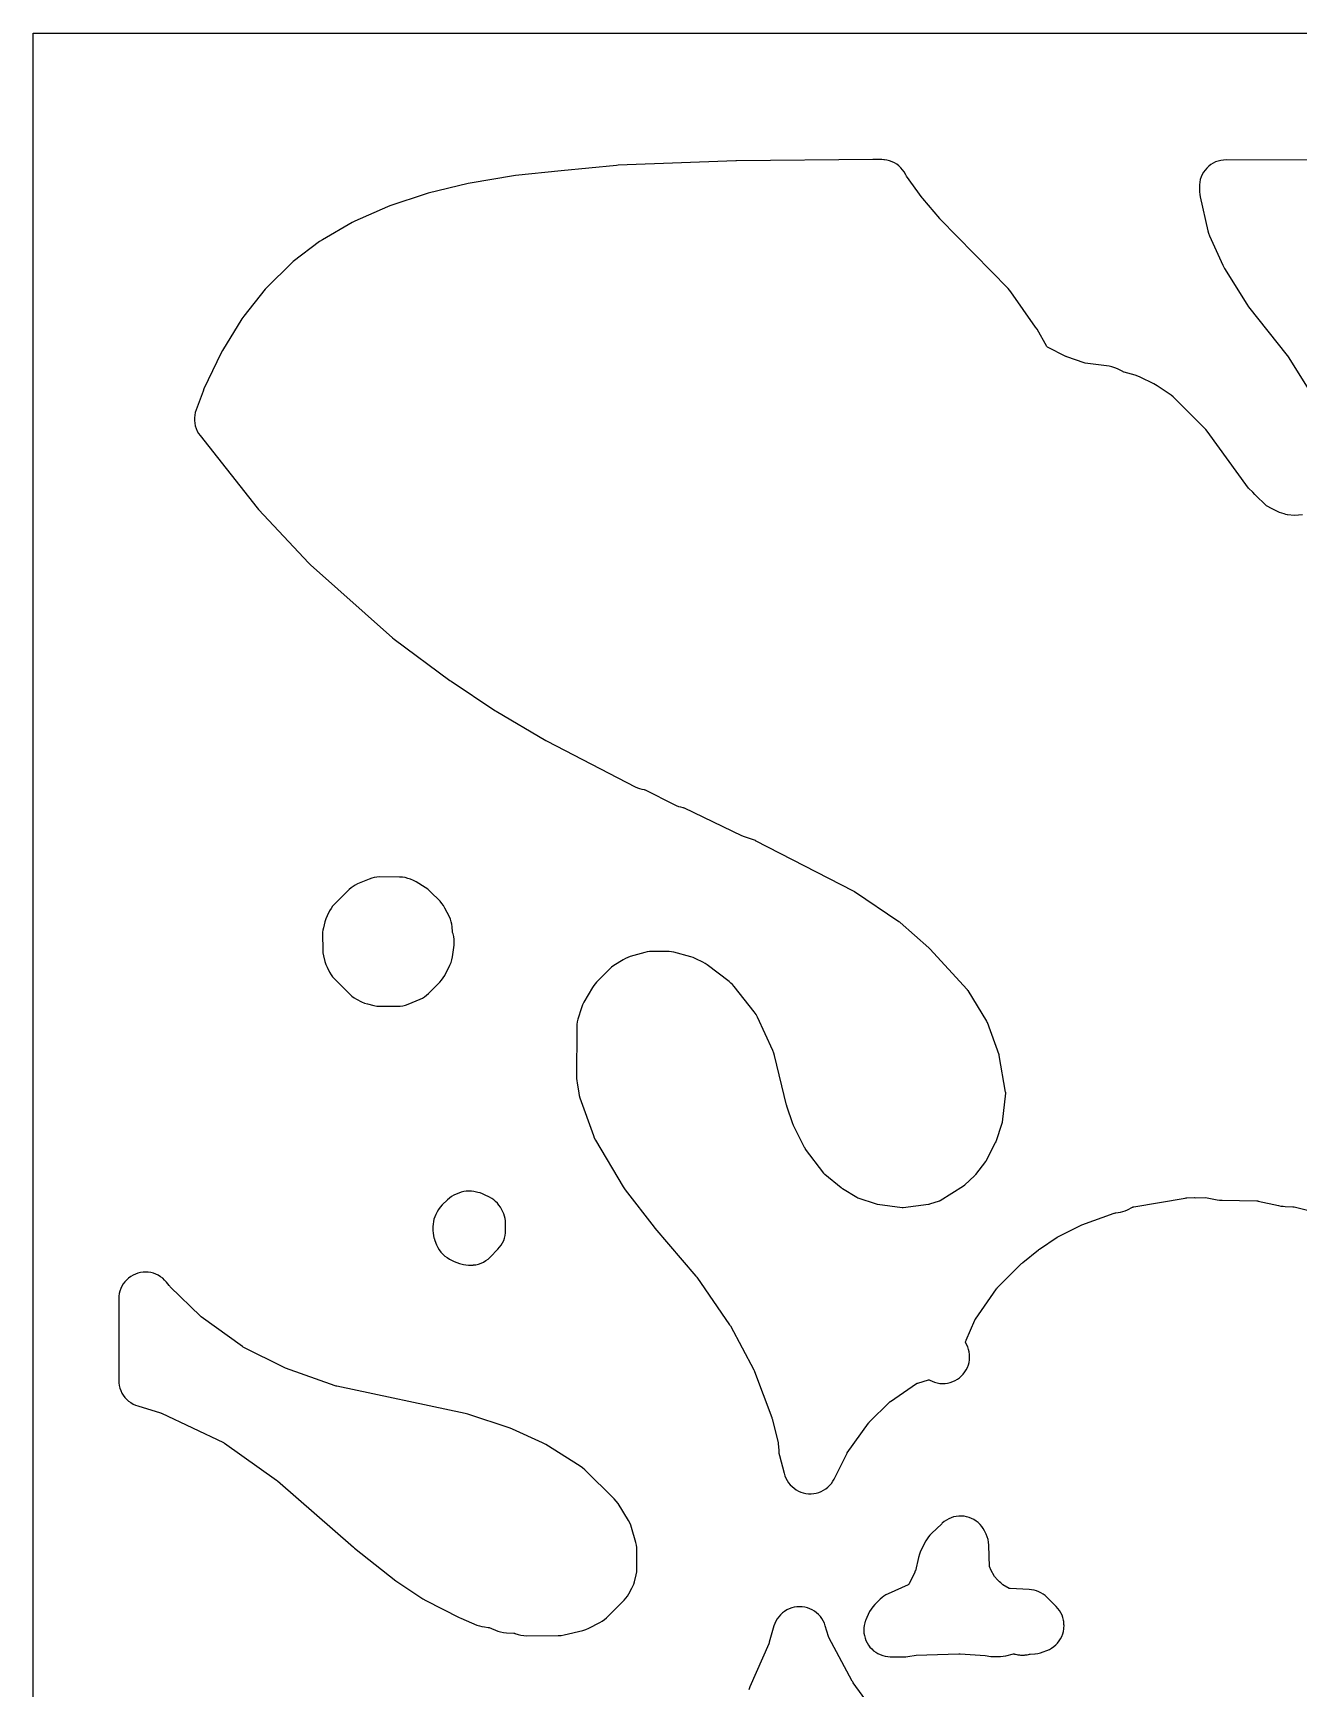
# Model space of a CAD drawing. Header units: millimetres. Extents: x 0 to 300, y 0 to 300.
# Drawn here: x 0 to 118.3, y 145.3 to 300 of the extents above; entities that cross this region are included whole.
import ezdxf

# ---------------------------------------------------------------- set-up
doc = ezdxf.new("R2010")
doc.units = ezdxf.units.MM
doc.layers.add('CUT', color=7, linetype='CONTINUOUS')

msp = doc.modelspace()

# ---------------------------------------------------------------- linework, layer by layer
at = {"layer": 'CUT'}
for points in [[(299.902, 0), (0.0614, 0), (0.0029, 0.0029), (0, 0.0614), (0, 299.9386), (0.0029, 299.9971), (0.0614, 300), (299.902, 300), (299.9605, 299.9971), (299.9634, 299.9386), (299.9634, 0.0614), (299.9605, 0.0029)], [(27.2579, 213.2516), (27.3445, 212.9697), (27.4637, 212.6999), (27.7048, 212.2311), (27.8348, 212.0077), (27.9871, 211.7988), (28.1602, 211.6068), (29.5939, 210.1732), (29.7856, 210.0003), (29.9941, 209.8481), (30.2172, 209.7183), (30.6786, 209.4807), (30.949, 209.3611), (31.2316, 209.2743), (31.8322, 209.1281), (32.1227, 209.0753), (32.4175, 209.0571), (34.0573, 209.0531), (34.3077, 209.065), (34.5556, 209.102), (34.7986, 209.1636), (35.0342, 209.2492), (36.1515, 209.72), (36.3693, 209.8244), (36.5759, 209.9493), (36.7696, 210.0936), (36.9484, 210.2559), (37.9939, 211.3012), (38.1697, 211.4964), (38.324, 211.7089), (38.4551, 211.9365), (38.9363, 212.8834), (39.0483, 213.1381), (39.1314, 213.4036), (39.1844, 213.6768), (39.3316, 214.7515), (39.3538, 215.0234), (39.3463, 215.2961), (39.3091, 215.5664), (39.2426, 215.8309), (39.2017, 215.9631), (39.1932, 216.0071), (39.191, 216.0279), (39.1554, 216.4795), (39.1243, 216.7216), (39.0698, 216.9594), (38.9924, 217.1909), (38.8928, 217.4136), (38.4738, 218.2398), (38.3445, 218.4649), (38.1925, 218.6755), (38.0195, 218.8692), (37.1074, 219.7891), (36.8885, 219.9854), (36.648, 220.1546), (35.7925, 220.6842), (35.531, 220.8253), (35.2547, 220.9344), (35.0179, 221.012), (34.7663, 221.0801), (34.509, 221.1216), (34.2487, 221.1361), (32.3778, 221.1428), (32.1266, 221.131), (31.8778, 221.0941), (31.6341, 221.0324), (31.3977, 220.9465), (30.3207, 220.4925), (30.1031, 220.388), (29.8965, 220.2631), (29.7029, 220.1188), (29.5241, 219.9566), (28.1598, 218.5923), (27.987, 218.4006), (27.8348, 218.192), (27.7049, 217.9689), (27.4657, 217.5043), (27.3474, 217.2372), (27.261, 216.9582), (27.1186, 216.3805), (27.0772, 216.1762), (27.053, 215.9691), (27.046, 215.7607), (27.0582, 214.3507), (27.0772, 214.0635), (27.1291, 213.7804)], [(37.9444, 186.2874), (38.099, 186.0789), (38.2744, 185.8875), (38.4686, 185.7153), (38.6797, 185.5643), (38.9053, 185.4359), (39.3388, 185.2181), (39.5887, 185.1092), (39.849, 185.0282), (40.2182, 184.935), (40.448, 184.8883), (40.6811, 184.8634), (40.9155, 184.8604), (41.0976, 184.8752), (41.1226, 184.876), (41.1456, 184.8791), (41.1492, 184.8794), (41.1535, 184.8801), (41.3647, 184.9082), (41.6024, 184.9637), (41.6099, 184.9658), (41.8515, 185.0485), (42.0834, 185.1553), (42.3032, 185.2852), (42.5085, 185.4369), (42.6974, 185.6087), (43.428, 186.345), (43.5933, 186.5289), (43.7396, 186.7283), (43.8655, 186.9412), (43.9697, 187.1654), (44.0513, 187.3989), (44.1094, 187.6393), (44.1435, 187.8842), (44.1532, 188.1314), (44.1467, 188.7681), (44.1343, 188.9922), (44.1019, 189.2142), (44.0497, 189.4325), (43.9782, 189.6452), (43.8878, 189.8507), (43.8607, 189.9056), (43.769, 190.091), (43.6571, 190.2932), (43.5271, 190.4841), (43.38, 190.6622), (43.2171, 190.826), (43.0397, 190.9741), (42.8495, 191.1051), (42.6479, 191.2181), (42.188, 191.4485), (41.9831, 191.5399), (41.7707, 191.6126), (41.5528, 191.666), (41.1912, 191.7374), (40.9535, 191.7726), (40.7134, 191.7848), (40.4733, 191.7739), (40.2354, 191.74), (40.0018, 191.6834), (39.7747, 191.6047), (39.5338, 191.5079), (39.3075, 191.4036), (39.0927, 191.2773), (38.8916, 191.1303), (38.7061, 190.964), (38.224, 190.4863), (38.0435, 190.2871), (37.8854, 190.0697), (37.7516, 189.8366), (37.6307, 189.5971), (37.6262, 189.5882), (37.531, 189.3752), (37.456, 189.1543), (37.4019, 188.9273), (37.3692, 188.6962), (37.3582, 188.4631), (37.3581, 188.103), (37.369, 187.868), (37.402, 187.635), (37.4568, 187.4062), (37.4632, 187.3874), (37.4666, 187.3736), (37.5421, 187.1544), (37.7041, 186.7468), (37.8123, 186.5108)], [(11.0084, 184.1659), (10.7651, 184.2037), (10.5193, 184.2173), (10.2733, 184.2066), (10.0296, 184.1719), (9.7904, 184.1133), (9.5582, 184.0314), (9.3352, 183.9272), (9.1235, 183.8015), (8.9252, 183.6556), (8.7422, 183.4908), (8.5763, 183.3089), (8.4291, 183.1116), (8.302, 182.9007), (8.1963, 182.6783), (8.1129, 182.4467), (8.0528, 182.2079), (8.0164, 181.9644), (8.0042, 181.7185), (8.0005, 174.0995), (8.0125, 173.8532), (8.0488, 173.6092), (8.1089, 173.37), (8.1923, 173.1379), (8.2982, 172.9152), (8.4255, 172.7039), (8.573, 172.5063), (8.7392, 172.3241), (8.9226, 172.1592), (9.1214, 172.0131), (9.3336, 171.8874), (9.5571, 171.7832), (9.7898, 171.7015), (11.9045, 171.0744), (11.9093, 171.0729), (11.9798, 171.0462), (11.9955, 171.0392), (17.7852, 168.2833), (17.7901, 168.2809), (17.8625, 168.2388), (17.8783, 168.2282), (22.7308, 164.7824), (22.7784, 164.7468), (22.8242, 164.7089), (29.9479, 158.5004), (30.0359, 158.4271), (33.8973, 155.3612), (34.066, 155.2383), (36.4207, 153.67), (36.6826, 153.5177), (39.8059, 151.9456), (39.9557, 151.8763), (41.4747, 151.2336), (41.7031, 151.1498), (41.9385, 151.0886), (42.1788, 151.0505), (42.5108, 151.0145), (42.5273, 151.0123), (42.5625, 151.0053), (42.597, 150.9952), (42.6122, 150.9896), (43.4207, 150.6733), (43.6809, 150.5876), (43.9489, 150.5309), (44.2215, 150.5039), (44.909, 150.4736), (44.9257, 150.4725), (44.9613, 150.4677), (44.9965, 150.4598), (45.0121, 150.4552), (45.3314, 150.3532), (45.5834, 150.2869), (45.8409, 150.2472), (46.1011, 150.2346), (49.0511, 150.2449), (49.3425, 150.263), (49.6298, 150.3149), (51.3719, 150.736), (51.65, 150.8207), (51.9165, 150.937), (52.9414, 151.4576), (53.1653, 151.5862), (53.3747, 151.7373), (53.5674, 151.9092), (55.2304, 153.5541), (55.3961, 153.7349), (55.5432, 153.9311), (55.6705, 154.1408), (55.9567, 154.6692), (56.0503, 154.8612), (56.1272, 155.0605), (56.1868, 155.2656), (56.347, 155.9201), (56.4007, 156.2154), (56.4186, 156.515), (56.4182, 158.2552), (56.4078, 158.4827), (56.3767, 158.7084), (56.3252, 158.9302), (55.9275, 160.347), (55.8534, 160.5703), (55.7585, 160.7857), (55.6439, 160.9912), (54.6568, 162.5793), (54.4875, 162.8189), (54.2914, 163.0372), (51.5475, 165.7506), (51.3406, 165.9337), (51.1148, 166.0929), (47.8988, 168.1033), (47.6009, 168.2626), (44.8038, 169.5232), (44.5669, 169.6158), (40.6263, 170.9288), (40.3563, 171.0023), (28.3778, 173.5509), (28.3022, 173.5696), (28.2279, 173.5932), (23.5849, 175.2361), (23.5155, 175.2631), (23.4478, 175.2944), (19.6403, 177.2038), (19.6357, 177.2062), (19.5692, 177.2462), (19.5546, 177.2562), (15.707, 180.0345), (15.7033, 180.0373), (15.6485, 180.083), (15.6366, 180.0941), (12.8184, 182.8432), (12.7687, 182.8947), (12.7222, 182.9491), (12.4512, 183.2855), (12.2875, 183.4694), (12.1065, 183.6363), (11.9099, 183.7846), (11.6998, 183.9129), (11.478, 184.0198), (11.2468, 184.1045)], [(77.672, 150.2407), (77.7346, 150.0085), (77.8192, 149.7833), (77.9251, 149.5674), (78.0513, 149.3626), (78.1965, 149.1709), (78.3595, 148.9941), (78.5387, 148.8337), (78.7326, 148.6913), (78.9392, 148.5681), (79.1566, 148.4654), (79.383, 148.3841), (79.6161, 148.3249), (79.8538, 148.2884), (80.0939, 148.2748), (81.3439, 148.2647), (81.535, 148.2704), (81.7251, 148.2908), (82.5219, 148.407), (86.496, 148.5414), (86.5577, 148.5419), (86.6193, 148.5392), (88.9577, 148.3767), (89.4877, 148.3009), (89.7429, 148.2777), (89.9991, 148.2807), (90.1269, 148.2954), (90.3822, 148.2908), (90.6368, 148.3122), (90.8879, 148.3595), (91.5914, 148.5296), (91.6084, 148.5333), (91.6416, 148.5382), (91.6449, 148.5384), (91.682, 148.5301), (91.6944, 148.5264), (91.6965, 148.5258), (91.7037, 148.5237), (91.7954, 148.5008), (91.9247, 148.4681), (91.9297, 148.4674), (91.9324, 148.4667), (92.0253, 148.4526), (92.1595, 148.432), (92.1634, 148.4318), (92.1654, 148.4315), (92.2581, 148.4263), (92.3966, 148.4183), (92.3995, 148.4184), (92.4007, 148.4184), (92.4904, 148.4218), (92.634, 148.4272), (92.6358, 148.4274), (92.6361, 148.4274), (92.7086, 148.4371), (92.8695, 148.4586), (92.9963, 148.4879), (93.0993, 148.5118), (93.1001, 148.512), (93.101, 148.5122), (93.1078, 148.5141), (93.1506, 148.5214), (93.1708, 148.5231), (93.6098, 148.5496), (93.6287, 148.5507), (93.8845, 148.5795), (94.136, 148.6343), (94.3806, 148.7148), (94.7326, 148.851), (94.9566, 148.9506), (95.1697, 149.0717), (95.37, 149.213), (95.5555, 149.3733), (95.7244, 149.551), (95.8751, 149.7444), (96.0061, 149.9516), (96.1162, 150.1707), (96.2043, 150.3995), (96.2696, 150.6358), (96.3114, 150.8773), (96.3153, 150.9301), (96.3175, 150.9448), (96.32, 150.9952), (96.3293, 151.1218), (96.3284, 151.1596), (96.33, 151.1913), (96.3251, 151.2948), (96.3233, 151.3669), (96.3205, 151.389), (96.3182, 151.4379), (96.2957, 151.5898), (96.2932, 151.6102), (96.2918, 151.6167), (96.2821, 151.6821), (96.2221, 151.9215), (96.1388, 152.1539), (96.033, 152.3769), (95.9057, 152.5884), (95.7581, 152.7863), (95.5918, 152.9686), (95.4022, 153.1569), (95.0132, 153.5658), (94.8304, 153.7394), (94.764, 153.7909), (94.7236, 153.831), (94.5525, 153.9859), (94.3679, 154.1243), (94.1712, 154.2452), (93.9643, 154.3474), (93.7488, 154.4301), (93.5267, 154.4926), (93.2997, 154.5343), (93.0698, 154.5549), (91.3025, 154.6313), (91.285, 154.6324), (91.2479, 154.6375), (91.2136, 154.6526), (91.1981, 154.6608), (90.611, 154.9884), (90.5954, 154.9976), (90.5636, 155.0197), (90.5379, 155.0413), (90.5349, 155.0441), (90.5097, 155.0687), (90.4149, 155.1656), (90.3085, 155.2742), (90.121, 155.4658), (89.8208, 155.7724), (89.4985, 156.3815), (89.382, 156.6405), (89.3748, 156.6576), (89.3657, 156.6848), (89.3075, 158.6983), (89.2853, 158.9666), (89.2343, 159.231), (89.1552, 159.4883), (89.0489, 159.7356), (88.9034, 160.0293), (88.784, 160.2434), (88.6442, 160.4447), (88.4853, 160.6314), (88.3089, 160.8017), (88.1167, 160.9538), (87.9105, 161.0864), (87.6923, 161.1981), (87.4642, 161.288), (87.2284, 161.3551), (86.9872, 161.3987), (86.7429, 161.4186), (86.4977, 161.4144), (86.2542, 161.3862), (86.0146, 161.3343), (85.7813, 161.2591), (85.5564, 161.1615), (85.3422, 161.0424), (85.1407, 160.9028), (84.9538, 160.7442), (84.9078, 160.7011), (83.9434, 159.7974), (83.7906, 159.6412), (83.652, 159.4722), (83.5288, 159.2918), (83.4217, 159.1013), (82.9298, 158.1284), (82.8091, 157.8487), (82.7233, 157.5563), (82.439, 156.3101), (82.4335, 156.2886), (82.4014, 156.1985), (82.3921, 156.1782), (81.8475, 155.0789), (81.839, 155.0626), (81.8183, 155.0295), (81.7845, 155.01), (81.7679, 155.0021), (79.8916, 154.1553), (79.6927, 154.0547), (79.5035, 153.9367), (79.3256, 153.8023), (79.1604, 153.6526), (78.6478, 153.1447), (78.6408, 153.1377), (78.4596, 152.9378), (78.3011, 152.7194), (78.167, 152.4853), (77.8983, 151.9512), (77.7985, 151.7259), (77.7789, 151.6662), (77.7764, 151.6605), (77.7338, 151.5292), (77.7215, 151.4918), (77.7211, 151.4901), (77.7021, 151.4317), (77.6501, 151.1969), (77.621, 150.9582), (77.6149, 150.7177), (77.6319, 150.4778)]]:
    msp.add_lwpolyline(points, close=True, dxfattribs=at)
for points in [[(118.6088, 254.9894), (118.2342, 254.9616), (117.8597, 254.9337), (117.2106, 254.967), (117.1841, 254.9755), (117.0422, 255.0208), (116.8921, 255.0688), (116.4746, 255.2023), (115.768, 255.5478), (115.2505, 255.8245), (114.1703, 256.8819), (113.962, 257.0858), (113.5675, 257.472), (109.7082, 262.8053), (109.5835, 262.9638), (109.5511, 262.9987), (109.4364, 263.1227), (106.6843, 265.8607), (106.512, 266.0169), (106.3259, 266.1564), (106.3257, 266.1565), (105.0207, 267.043), (104.7332, 267.2114), (103.4375, 267.8587), (103.2166, 267.956), (102.9873, 268.0316), (101.9441, 268.3204), (101.9259, 268.3259), (101.8498, 268.3555), (101.8326, 268.3636), (101.3352, 268.6168), (101.3324, 268.6183), (101.0753, 268.7314), (100.8071, 268.815), (100.5312, 268.868), (98.315, 269.1657), (98.2972, 269.1685), (98.2217, 269.1861), (98.2044, 269.1914), (96.5837, 269.736), (96.5793, 269.7376), (96.5129, 269.7652), (96.4981, 269.7723), (94.7992, 270.6413), (94.7832, 270.6499), (94.7505, 270.6708), (94.7282, 270.7025), (94.7189, 270.7181), (93.804, 272.3291), (93.6761, 272.531), (91.3623, 275.8267), (91.2395, 275.9873), (91.1042, 276.1375), (84.7624, 282.6271), (84.7347, 282.6565), (84.7079, 282.6868), (83.1316, 284.5343), (83.1001, 284.5728), (83.0703, 284.6126), (81.6117, 286.6418), (81.6089, 286.6459), (81.57, 286.7093), (81.562, 286.7243), (81.5172, 286.8126), (81.3931, 287.0297), (81.248, 287.2333), (81.0832, 287.4214), (80.9005, 287.5921), (80.7016, 287.7437), (80.4886, 287.8746), (80.2635, 287.9837), (80.0287, 288.0697), (79.7865, 288.1318), (79.5393, 288.1694), (79.5375, 288.1695), (79.5374, 288.1695), (79.4808, 288.1724), (79.2896, 288.1821), (79.2887, 288.1821), (78.4765, 288.1828), (78.4521, 288.1827), (65.7392, 288.0698), (65.6654, 288.0681), (54.6693, 287.6456), (54.5186, 287.6352), (49.339, 287.1216), (45.0737, 286.6986), (44.8939, 286.6741), (40.8236, 285.9694), (40.6634, 285.9363), (36.9184, 285.0322), (36.7242, 284.9769), (33.3351, 283.8626), (33.1097, 283.7762), (30.0577, 282.4342), (29.8079, 282.3072), (27.0275, 280.6916), (26.771, 280.5206), (24.3085, 278.6494), (24.0687, 278.442), (21.8862, 276.2973), (21.6775, 276.0648), (19.6787, 273.5371), (19.5096, 273.2951), (17.693, 270.3383), (17.5674, 270.1075), (15.9649, 266.7537), (15.8774, 266.5472), (15.2285, 264.8021), (15.1517, 264.558), (15.1002, 264.3073), (15.0747, 264.0527), (15.0753, 263.7968), (15.1021, 263.5423), (15.1548, 263.2918), (15.2327, 263.0481), (15.3352, 262.8136), (15.4612, 262.5908), (15.6092, 262.382), (20.9333, 255.6357), (21.0696, 255.4771), (25.7499, 250.4712), (25.9157, 250.3095), (33.5787, 243.5023), (33.7498, 243.3633), (38.946, 239.5097), (39.0482, 239.4377), (43.1455, 236.7056), (43.2648, 236.6309), (47.9157, 233.8947), (48.0359, 233.8284), (56.2662, 229.5763), (56.4637, 229.485), (56.6684, 229.4111), (56.8787, 229.3553), (57.1024, 229.3063), (57.1076, 229.3051), (57.1561, 229.2903), (57.1804, 229.2804), (57.2017, 229.2702), (59.8955, 227.8988), (60.089, 227.8105), (60.2892, 227.7389), (60.4948, 227.6846), (60.7079, 227.6379), (60.7291, 227.6326), (60.8181, 227.602), (60.8381, 227.5931), (66.1804, 225.0298), (66.4531, 224.9182), (67.3849, 224.5997), (67.3893, 224.5981), (67.455, 224.5703), (67.4696, 224.5632), (76.6175, 219.8367), (76.6772, 219.8037), (76.7349, 219.7673), (80.8798, 216.9857), (80.9434, 216.9398), (81.004, 216.8899), (83.6849, 214.5273), (83.7316, 214.4839), (83.776, 214.438), (87.2783, 210.6156), (87.2905, 210.6016), (87.3383, 210.538), (87.3483, 210.5223), (89.0808, 207.6708), (89.0902, 207.6546), (89.1249, 207.5822), (89.1317, 207.5648), (90.224, 204.5587), (90.2293, 204.5428), (90.2479, 204.473), (90.2511, 204.4565), (90.8423, 201.0343), (90.8449, 201.0165), (90.8478, 200.9783), (90.8471, 200.9399), (90.8455, 200.9221), (90.5377, 198.2143), (90.535, 198.195), (90.517, 198.1131), (90.5113, 198.0944), (89.9422, 196.3738), (89.9405, 196.3691), (89.9119, 196.3001), (89.9045, 196.2847), (89.0602, 194.6396), (89.0521, 194.6247), (89.0132, 194.5631), (89.0031, 194.5494), (88.066, 193.3251), (88.0629, 193.3212), (88.0132, 193.2654), (88.0011, 193.2533), (87.0291, 192.3243), (87.0149, 192.3114), (86.9497, 192.2606), (86.9336, 192.25), (84.7395, 190.876), (84.7351, 190.8734), (84.6913, 190.8505), (84.6678, 190.8407), (84.646, 190.8332), (83.7731, 190.5525), (83.7567, 190.5476), (83.6848, 190.5314), (83.6678, 190.5288), (81.3013, 190.2196), (81.2847, 190.2178), (81.2486, 190.2163), (81.2124, 190.218), (81.1962, 190.2199), (78.9073, 190.5338), (78.8899, 190.5366), (78.8165, 190.5537), (78.7997, 190.5589), (77.095, 191.127), (77.0748, 191.1344), (76.9912, 191.1733), (76.9726, 191.184), (75.6414, 191.998), (75.5738, 192.0425), (75.5094, 192.0915), (73.9707, 193.3468), (73.9534, 193.3618), (73.8851, 193.4329), (73.8708, 193.4508), (72.1788, 195.7055), (72.1689, 195.7192), (72.1308, 195.7807), (72.1229, 195.7955), (71.0512, 197.9263), (71.0158, 198.0034), (70.986, 198.0828), (70.4362, 199.72), (70.4209, 199.7692), (70.4077, 199.819), (69.2837, 204.4558), (69.2149, 204.6892), (69.1237, 204.9149), (67.6871, 208.026), (67.5491, 208.284), (67.3818, 208.5242), (65.4984, 210.9169), (65.3591, 211.0791), (65.2064, 211.2288), (65.0415, 211.3649), (62.9787, 212.9242), (62.7889, 213.0543), (62.5879, 213.1665), (61.9161, 213.502), (61.6857, 213.6029), (61.4463, 213.6801), (59.8712, 214.1022), (59.6528, 214.1503), (59.431, 214.1788), (59.2076, 214.1873), (57.8298, 214.1782), (57.6054, 214.1666), (57.383, 214.135), (57.1644, 214.0835), (55.7867, 213.6929), (55.5625, 213.6177), (55.3464, 213.5217), (55.1404, 213.4056), (54.2767, 212.864), (54.0431, 212.6981), (53.83, 212.5066), (52.6497, 211.3167), (52.5079, 211.1612), (52.3797, 210.9942), (52.266, 210.8171), (51.4591, 209.4357), (51.3295, 209.1815), (51.2296, 208.9142), (50.9015, 207.8546), (50.8397, 207.6127), (50.8023, 207.3658), (50.7897, 207.1164), (50.7871, 202.3036), (50.7954, 202.0981), (50.8207, 201.8939), (50.9788, 200.939), (51.0252, 200.7199), (51.0911, 200.5059), (52.3486, 196.988), (52.4398, 196.7668), (52.5517, 196.5554), (55.1491, 192.1705), (55.323, 191.9145), (58.0255, 188.4224), (58.0989, 188.3319), (61.9369, 183.8234), (61.9745, 183.777), (62.0097, 183.7288), (65.0763, 179.2978), (65.114, 179.2398), (65.1483, 179.1797), (67.3339, 175.078), (67.3683, 175.008), (67.3981, 174.9359), (69.0149, 170.6285), (69.0367, 170.565), (69.055, 170.5003), (69.6087, 168.3007), (69.6126, 168.2838), (69.6241, 168.21), (69.6256, 168.1926), (69.6661, 167.5501), (69.6932, 167.3083), (69.7438, 167.0702), (70.1784, 165.4217), (70.1811, 165.4103), (70.2499, 165.1762), (70.3411, 164.9499), (70.4539, 164.7336), (70.5873, 164.5293), (70.74, 164.3389), (70.9105, 164.1644), (71.0972, 164.0073), (71.2983, 163.8692), (71.512, 163.7513), (71.7361, 163.6549), (71.9685, 163.5807), (72.2071, 163.5295), (72.4495, 163.5019), (72.6935, 163.498), (72.9366, 163.5179), (73.1767, 163.5614), (73.4114, 163.6281), (73.6385, 163.7173), (73.8558, 163.8283), (74.0612, 163.9599), (74.2528, 164.111), (74.4288, 164.2799), (74.5875, 164.4653), (74.7274, 164.6652), (74.8471, 164.8778), (76.0229, 167.2275), (76.0252, 167.2318), (76.063, 167.2954), (76.0725, 167.3094), (78.0547, 170.1041), (78.0579, 170.1085), (78.1113, 170.172), (78.1243, 170.1857), (80.0127, 172.0624), (80.0256, 172.0746), (80.0845, 172.1231), (80.099, 172.1334), (82.555, 173.7945), (82.5711, 173.8048), (82.6071, 173.8242), (82.6449, 173.8398), (82.663, 173.8458), (83.6756, 174.1498), (83.6803, 174.1511), (83.7159, 174.158), (83.7882, 174.1176), (84.0086, 174.0083), (84.2387, 173.9213), (84.4762, 173.8572), (84.7188, 173.8169), (84.9642, 173.8005), (85.2101, 173.8084), (85.454, 173.8404), (85.6935, 173.8962), (85.9264, 173.9752), (86.1505, 174.0768), (86.3634, 174.1999), (86.5633, 174.3433), (86.748, 174.5057), (86.9159, 174.6854), (87.0654, 174.8808), (87.1949, 175.0899), (87.3033, 175.3107), (87.3894, 175.5411), (87.4524, 175.7789), (87.4918, 176.0217), (87.5072, 176.2672), (87.4983, 176.513), (87.4653, 176.7567), (87.4086, 176.9961), (87.3286, 177.2287), (87.2261, 177.4523), (87.1374, 177.6043), (87.1213, 177.6351), (87.1326, 177.693), (87.1461, 177.7484), (87.1475, 177.7535), (87.1726, 177.8296), (87.1794, 177.8466), (87.984, 179.7204), (87.9921, 179.738), (88.0327, 179.811), (88.0435, 179.8272), (90.0191, 182.6479), (90.0224, 182.6523), (90.0756, 182.7165), (90.0887, 182.7303), (92.3686, 185.0188), (92.4164, 185.0642), (92.4666, 185.1069), (93.9472, 186.2969), (93.9887, 186.3288), (94.0315, 186.3588), (95.6841, 187.4642), (95.7477, 187.504), (95.8138, 187.5396), (97.8738, 188.5703), (97.936, 188.5992), (97.9997, 188.6245), (101.027, 189.7267), (101.0489, 189.7339), (101.1452, 189.7562), (101.168, 189.7593), (101.3816, 189.782), (101.6063, 189.8162), (101.8269, 189.8706), (102.0417, 189.9449), (102.2489, 190.0384), (102.7408, 190.2879), (102.758, 190.296), (102.7959, 190.3107), (102.8351, 190.3215), (102.8538, 190.3251), (107.6424, 191.1359), (107.7259, 191.147), (107.8099, 191.1522), (108.4857, 191.1703), (108.5682, 191.1679), (109.5417, 191.1871), (109.5562, 191.1847), (110.6526, 190.9719), (110.869, 190.9397), (111.0874, 190.9264), (111.1086, 190.9261), (114.3369, 190.8724), (114.3565, 190.8715), (114.4397, 190.8615), (114.4589, 190.8577), (116.3772, 190.4227), (116.596, 190.3832), (116.8174, 190.3634), (116.9817, 190.356), (117.703, 190.3234), (117.7219, 190.3221), (117.8023, 190.3103), (117.8208, 190.3062), (121.1665, 189.4698)], [(132.2772, 288.1366), (111.475, 288.1545), (111.4728, 288.1545), (111.2226, 288.1422), (110.9749, 288.1049), (110.7322, 288.0429), (110.4969, 287.9571), (110.2714, 287.848), (110.0579, 287.717), (109.8586, 287.5653), (109.6754, 287.3944), (109.5103, 287.206), (109.3649, 287.002), (109.2406, 286.7845), (109.1387, 286.5557), (109.0603, 286.3178), (109.006, 286.0732), (108.9765, 285.8245), (108.972, 285.574), (108.9851, 285.1665), (109.0043, 284.9279), (109.0461, 284.6922), (109.0471, 284.688), (109.7654, 281.5321), (109.8327, 281.2924), (109.9234, 281.0606), (111.1609, 278.3117), (111.161, 278.3114), (111.3181, 278.0168), (113.3943, 274.6803), (113.4065, 274.6629), (113.4068, 274.6624), (113.5715, 274.4289), (117.1852, 269.8794), (117.2171, 269.8368), (117.268, 269.7612), (119.9953, 265.4218)], [(78.0579, 143.8595), (76.6259, 145.845), (76.5811, 145.9118), (76.5409, 145.9814), (74.3657, 150.0571), (74.3572, 150.074), (74.3265, 150.1487), (74.3206, 150.1666), (74.0223, 151.161), (73.9398, 151.3935), (73.8349, 151.6167), (73.7084, 151.8285), (73.5617, 152.0268), (73.3961, 152.2097), (73.2134, 152.3754), (73.0151, 152.5223), (72.8034, 152.6489), (72.5803, 152.754), (72.3478, 152.8367), (72.1084, 152.896), (71.8642, 152.9314), (71.6178, 152.9426), (71.3715, 152.9294), (71.1276, 152.8921), (70.8886, 152.8309), (70.6569, 152.7464), (70.4345, 152.6395), (70.2238, 152.5112), (70.0268, 152.3628), (69.8453, 152.1957), (69.6812, 152.0115), (69.5361, 151.812), (69.4113, 151.5992), (69.3081, 151.3751), (69.2275, 151.142), (68.7861, 149.6268), (68.7619, 149.553), (68.7331, 149.4809), (66.9619, 145.4444), (66.8615, 145.1742)]]:
    msp.add_lwpolyline(points, dxfattribs=at)

doc.saveas('drawing.dxf')
